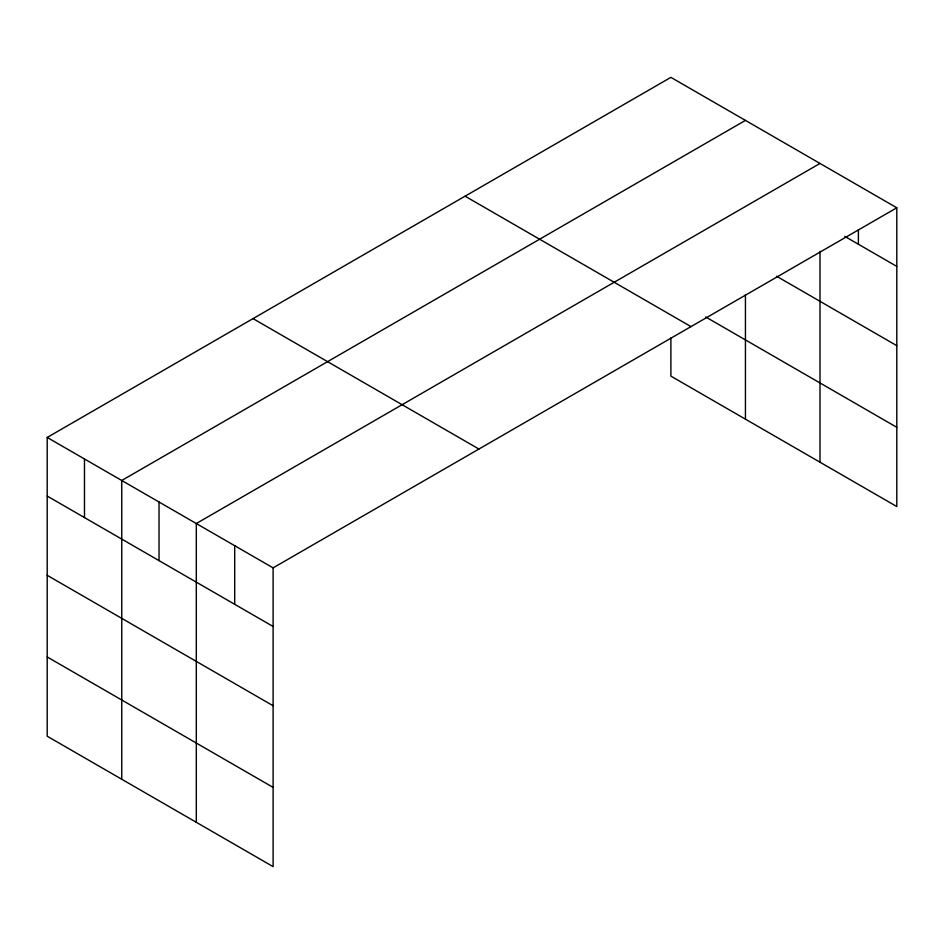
<?xml version="1.0" encoding="UTF-8"?>
<svg xmlns="http://www.w3.org/2000/svg" width="944" height="944" viewBox="0 0 944 944"><rect width="100%" height="100%" fill="white"/><g stroke="black" fill="none" stroke-linecap="round" stroke-linejoin="round"><path stroke-width="1.42" d="M47.2 437.45L273.111 567.875L273.111 866.639L47.2 736.214L47.2 437.45L670.889 77.361L896.8 207.786L896.8 506.55L670.889 376.125L670.889 337.976M745.441 120.395L121.752 480.484L121.752 779.248M819.994 163.442L196.305 523.531L196.305 822.295M273.111 567.875L896.8 207.786M844.774 236.366L896.8 266.409M776.499 276.203L896.8 345.657M705.687 316.96L896.8 427.302M465.073 196.187L690.984 326.612M253.016 318.612L478.927 449.049M47.2 496.06L273.111 626.486M47.2 575.309L273.111 705.746M47.2 656.965L273.111 787.39M858.391 229.581L858.391 244.236M819.994 251.411L819.994 462.206M745.441 294.717L745.441 419.171M234.702 545.703L234.702 604.313M159.029 502.007L159.029 560.63M84.476 458.961L84.476 517.583"/></g></svg>
